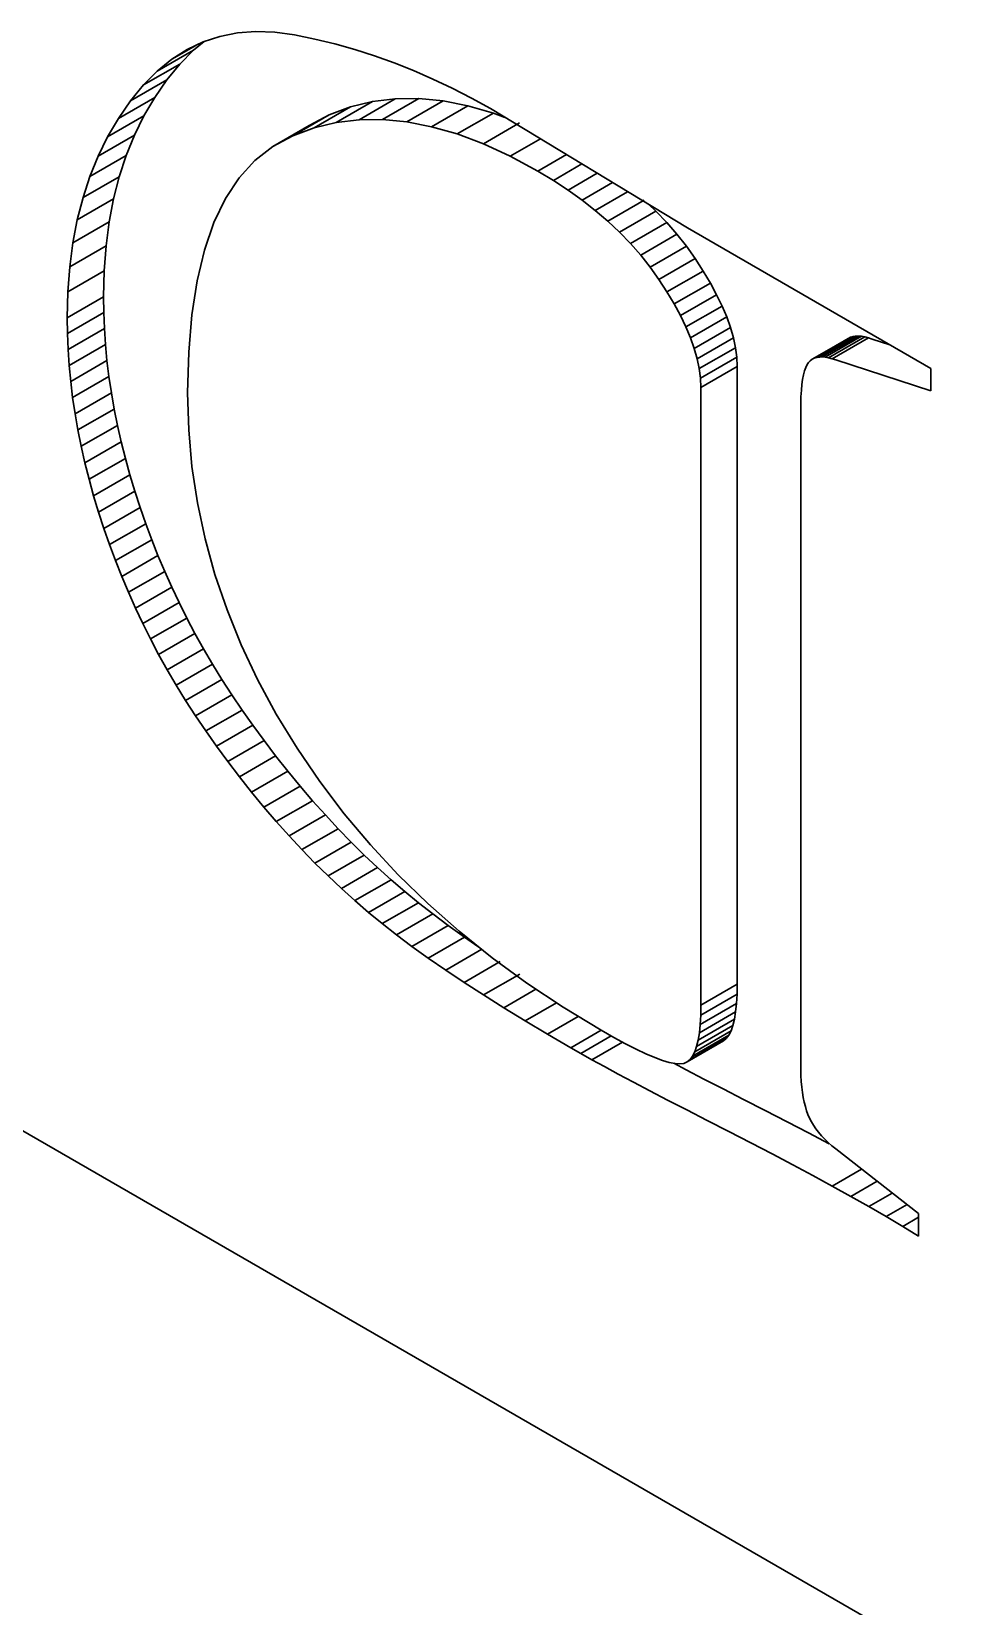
# Model space of a CAD drawing. Header units: millimetres. Extents: x -105 to 105, y -148 to 148.
# Drawn here: x 51.271 to 53.093, y -66.61 to -63.54 of the extents above; entities that cross this region are included whole.
import ezdxf

# ---------------------------------------------------------------- set-up
doc = ezdxf.new("R2010")
doc.units = ezdxf.units.MM
doc.layers.get('0').update_dxf_attribs({"lineweight": 18})

msp = doc.modelspace()

# ---------------------------------------------------------------- linework, layer by layer
at = {"color": 7, "lineweight": 30, "ltscale": 0.000861913}
msp.add_line((51.6056, -63.56), (51.6384, -63.5492), dxfattribs=at)
at = {"color": 7, "lineweight": 30, "ltscale": 0.000871939}
msp.add_line((51.6384, -63.5492), (51.6726, -63.5424), dxfattribs=at)
at = {"color": 7, "lineweight": 30, "ltscale": 0.000894486}
msp.add_line((51.6726, -63.5424), (51.7082, -63.5397), dxfattribs=at)
at = {"color": 7, "lineweight": 30, "ltscale": 0.000929077}
msp.add_line((51.7082, -63.5397), (51.7454, -63.541), dxfattribs=at)
at = {"color": 7, "lineweight": 30, "ltscale": 0.000974793}
msp.add_line((51.7454, -63.541), (51.784, -63.5464), dxfattribs=at)
at = {"color": 7, "lineweight": 30, "ltscale": 0.001001}
msp.add_line((51.784, -63.5464), (51.8232, -63.5545), dxfattribs=at)
at = {"color": 7, "lineweight": 30, "ltscale": 0.001003}
for p, q in [((51.8232, -63.5545), (51.8622, -63.5639)), ((51.464, -63.675), (51.4894, -63.6439))]:
    msp.add_line(p, q, dxfattribs=at)
at = {"color": 7, "lineweight": 30, "ltscale": 0.002041}
for p, q in [((51.5162, -63.6169), (51.587, -63.5761)), ((51.4894, -63.6439), (51.5601, -63.6031)), ((51.464, -63.675), (51.5347, -63.6342)), ((51.4406, -63.7091), (51.5113, -63.6682)), ((51.8652, -63.7173), (51.9359, -63.6764)), ((51.9095, -63.7119), (51.9802, -63.6711)), ((51.9553, -63.7114), (52.026, -63.6706)), ((51.4196, -63.7449), (51.4903, -63.7041)), ((51.8221, -63.7276), (51.8928, -63.6867)), ((52.0508, -63.7253), (52.1215, -63.6844)), ((52.1006, -63.7395), (52.1713, -63.6987)), ((51.4011, -63.7826), (51.4718, -63.7418)), ((52.1517, -63.7587), (52.2224, -63.7179)), ((51.3716, -63.8635), (51.4423, -63.8227)), ((51.3605, -63.9067), (51.4312, -63.8659)), ((52.3941, -63.9092), (52.4648, -63.8684)), ((52.4169, -63.9307), (52.4876, -63.8899)), ((51.3518, -63.9518), (51.4225, -63.9109)), ((52.4383, -63.9528), (52.5091, -63.912)), ((52.4583, -63.9757), (52.529, -63.9348)), ((51.3457, -63.9986), (51.4164, -63.9578)), ((52.4768, -63.9991), (52.5476, -63.9583)), ((52.4939, -64.0233), (52.5646, -63.9825)), ((51.342, -64.0474), (51.4127, -64.0065)), ((52.5095, -64.0474), (52.5802, -64.0066)), ((52.5234, -64.0709), (52.5941, -64.0301)), ((51.3407, -64.0979), (51.4114, -64.0571)), ((52.5356, -64.0936), (52.6063, -64.0528)), ((52.5463, -64.1157), (52.617, -64.0749)), ((51.3412, -64.1286), (51.4119, -64.0878)), ((52.5552, -64.1371), (52.626, -64.0962)), ((51.3424, -64.1595), (51.4132, -64.1187)), ((52.5626, -64.1577), (52.6333, -64.1169)), ((52.5683, -64.1777), (52.639, -64.1369)), ((52.7925, -64.1787), (52.8632, -64.1379)), ((52.7967, -64.1766), (52.8675, -64.1358)), ((52.8014, -64.1752), (52.8721, -64.1343)), ((52.8065, -64.1744), (52.8772, -64.1335)), ((52.8121, -64.1742), (52.8828, -64.1334)), ((52.8181, -64.1747), (52.8888, -64.1339)), ((52.8245, -64.1758), (52.8952, -64.135)), ((52.8314, -64.1776), (52.9022, -64.1368)), ((51.3446, -64.1906), (51.4153, -64.1498)), ((52.5724, -64.1969), (52.6431, -64.1561)), ((52.5749, -64.2155), (52.6456, -64.1747)), ((52.5757, -64.2334), (52.6464, -64.1925)), ((51.3514, -64.2532), (51.4221, -64.2124)), ((51.3561, -64.2848), (51.4268, -64.2439)), ((51.3616, -64.3165), (51.4324, -64.2757)), ((51.3681, -64.3484), (51.4388, -64.3076)), ((51.3753, -64.3804), (51.446, -64.3396)), ((51.3834, -64.4126), (51.4541, -64.3718)), ((51.3923, -64.4448), (51.463, -64.404)), ((51.4019, -64.4768), (51.4726, -64.4359)), ((51.4121, -64.5085), (51.4828, -64.4677)), ((51.423, -64.54), (51.4938, -64.4992)), ((51.4347, -64.5712), (51.5054, -64.5304)), ((51.447, -64.6022), (51.5177, -64.5614)), ((51.46, -64.633), (51.5307, -64.5922)), ((51.4737, -64.6636), (51.5444, -64.6228)), ((51.488, -64.6939), (51.5588, -64.6531)), ((51.5031, -64.724), (51.5738, -64.6832)), ((51.5189, -64.7539), (51.5897, -64.7131)), ((51.5356, -64.7839), (51.6063, -64.743)), ((51.5532, -64.8138), (51.6239, -64.773)), ((51.5716, -64.8436), (51.6423, -64.8028)), ((51.5908, -64.8735), (51.6615, -64.8327)), ((51.6109, -64.9033), (51.6816, -64.8625)), ((51.6319, -64.9331), (51.7026, -64.8923)), ((51.6537, -64.9629), (51.7244, -64.922)), ((51.6763, -64.9926), (51.747, -64.9518)), ((51.6999, -65.0223), (51.7706, -64.9815)), ((51.7239, -65.0516), (51.7947, -65.0108)), ((51.7483, -65.0801), (51.8191, -65.0393)), ((51.7731, -65.1078), (51.8438, -65.067)), ((51.7981, -65.1346), (51.8688, -65.0938)), ((51.8234, -65.1607), (51.8941, -65.1199)), ((51.849, -65.186), (51.9197, -65.1451)), ((51.875, -65.2104), (51.9457, -65.1696)), ((51.9012, -65.2341), (51.9719, -65.1932)), ((51.9547, -65.2789), (52.0254, -65.2381)), ((51.9827, -65.3008), (52.0534, -65.26)), ((52.0126, -65.3232), (52.0833, -65.2824)), ((52.0445, -65.3461), (52.1152, -65.3053)), ((52.0783, -65.3696), (52.149, -65.3288)), ((52.1141, -65.3935), (52.1848, -65.3527)), ((52.1518, -65.418), (52.2225, -65.3772)), ((52.5757, -65.4377), (52.6464, -65.3968)), ((52.5754, -65.4575), (52.6461, -65.4167)), ((52.5727, -65.4916), (52.6434, -65.4508)), ((52.5744, -65.4755), (52.6451, -65.4347)), ((52.5637, -65.5285), (52.6345, -65.4877)), ((52.5674, -65.5181), (52.6381, -65.4773)), ((52.5704, -65.5058), (52.6411, -65.4649)), ((52.5488, -65.5484), (52.6195, -65.5076)), ((52.5545, -65.5436), (52.6252, -65.5028)), ((52.5594, -65.537), (52.6301, -65.4962))]:
    msp.add_line(p, q, dxfattribs=at)
at = {"color": 7, "lineweight": 30, "ltscale": 0.001356}
msp.add_line((51.5446, -63.5939), (51.5915, -63.5668), dxfattribs=at)
at = {"color": 7, "lineweight": 30, "ltscale": 0.0008829}
msp.add_line((51.5446, -63.5939), (51.5744, -63.5749), dxfattribs=at)
at = {"color": 7, "lineweight": 30, "ltscale": 0.000952727}
msp.add_line((51.5601, -63.6031), (51.587, -63.5761), dxfattribs=at)
at = {"color": 7, "lineweight": 30, "ltscale": 0.000865775}
msp.add_line((51.5744, -63.5749), (51.6056, -63.56), dxfattribs=at)
at = {"color": 7, "lineweight": 30, "ltscale": 0.000657373}
msp.add_line((51.587, -63.5761), (51.6074, -63.5595), dxfattribs=at)
at = {"color": 7, "lineweight": 30, "ltscale": 0.001006}
for p, q in [((51.8622, -63.5639), (51.901, -63.5748)), ((52.903, -65.8305), (52.868, -65.8106))]:
    msp.add_line(p, q, dxfattribs=at)
at = {"color": 7, "lineweight": 30, "ltscale": 0.001011}
msp.add_line((51.901, -63.5748), (51.9395, -63.5871), dxfattribs=at)
at = {"color": 7, "lineweight": 30, "ltscale": 0.001016}
msp.add_line((51.9395, -63.5871), (51.9778, -63.6008), dxfattribs=at)
at = {"color": 7, "lineweight": 30, "ltscale": 0.000952997}
msp.add_line((51.4894, -63.6439), (51.5162, -63.6169), dxfattribs=at)
at = {"color": 7, "lineweight": 30, "ltscale": 0.000911766}
msp.add_line((51.5162, -63.6169), (51.5446, -63.5939), dxfattribs=at)
at = {"color": 7, "lineweight": 30, "ltscale": 0.001004}
msp.add_line((51.5347, -63.6342), (51.5601, -63.6031), dxfattribs=at)
at = {"color": 7, "lineweight": 30, "ltscale": 0.001023}
msp.add_line((51.9778, -63.6008), (52.0158, -63.6158), dxfattribs=at)
at = {"color": 7, "lineweight": 30, "ltscale": 0.001031}
msp.add_line((52.0158, -63.6158), (52.0536, -63.6323), dxfattribs=at)
at = {"color": 7, "lineweight": 30, "ltscale": 0.001033}
for p, q in [((51.5113, -63.6682), (51.5347, -63.6342)), ((51.4406, -63.7091), (51.464, -63.675))]:
    msp.add_line(p, q, dxfattribs=at)
at = {"color": 7, "lineweight": 30, "ltscale": 0.00104}
msp.add_line((52.0536, -63.6323), (52.0912, -63.6502), dxfattribs=at)
at = {"color": 7, "lineweight": 30, "ltscale": 0.001039}
for p, q in [((51.4903, -63.7041), (51.5113, -63.6682)), ((51.4196, -63.7449), (51.4406, -63.7091)), ((52.868, -65.8106), (52.8317, -65.7904))]:
    msp.add_line(p, q, dxfattribs=at)
at = {"color": 7, "lineweight": 30, "ltscale": 0.001106}
for p, q in [((51.9359, -63.6764), (51.8928, -63.6867)), ((51.8652, -63.7173), (51.8221, -63.7276)), ((52.794, -65.7698), (52.7551, -65.7489))]:
    msp.add_line(p, q, dxfattribs=at)
at = {"color": 7, "lineweight": 30, "ltscale": 0.001117}
for p, q in [((51.9802, -63.6711), (51.9359, -63.6764)), ((51.9095, -63.7119), (51.8652, -63.7173))]:
    msp.add_line(p, q, dxfattribs=at)
at = {"color": 7, "lineweight": 30, "ltscale": 0.001143}
for p, q in [((52.026, -63.6706), (51.9802, -63.6711)), ((51.9553, -63.7114), (51.9095, -63.7119))]:
    msp.add_line(p, q, dxfattribs=at)
at = {"color": 7, "lineweight": 30, "ltscale": 0.002042}
for p, q in [((52.0024, -63.7159), (52.0731, -63.6751)), ((51.7804, -63.7428), (51.8512, -63.7019)), ((51.7415, -63.7637), (51.8122, -63.7228)), ((51.3851, -63.8222), (51.4558, -63.7813)), ((51.3476, -64.2218), (51.4183, -64.181)), ((51.9278, -65.2569), (51.9985, -65.2161))]:
    msp.add_line(p, q, dxfattribs=at)
at = {"color": 7, "lineweight": 30, "ltscale": 0.001183}
msp.add_line((52.0731, -63.6751), (52.026, -63.6706), dxfattribs=at)
at = {"color": 7, "lineweight": 30, "ltscale": 0.001233}
msp.add_line((52.1215, -63.6844), (52.0731, -63.6751), dxfattribs=at)
at = {"color": 7, "lineweight": 30, "ltscale": 0.00105}
for p, q in [((52.0912, -63.6502), (52.1285, -63.6694)), ((51.4718, -63.7418), (51.4903, -63.7041)), ((51.4011, -63.7826), (51.4196, -63.7449))]:
    msp.add_line(p, q, dxfattribs=at)
at = {"color": 7, "lineweight": 30, "ltscale": 0.001061}
msp.add_line((52.1285, -63.6694), (52.1656, -63.6901), dxfattribs=at)
at = {"color": 7, "lineweight": 30, "ltscale": 0.001105}
for p, q in [((51.8512, -63.7019), (51.8122, -63.7228)), ((51.7804, -63.7428), (51.7415, -63.7637))]:
    msp.add_line(p, q, dxfattribs=at)
at = {"color": 7, "lineweight": 30, "ltscale": 0.001109}
for p, q in [((51.8928, -63.6867), (51.8512, -63.7019)), ((51.8221, -63.7276), (51.7804, -63.7428))]:
    msp.add_line(p, q, dxfattribs=at)
at = {"color": 7, "lineweight": 30, "ltscale": 0.001182}
for p, q in [((52.0024, -63.7159), (51.9553, -63.7114)), ((51.4164, -63.9578), (51.4225, -63.9109)), ((51.3457, -63.9986), (51.3518, -63.9518))]:
    msp.add_line(p, q, dxfattribs=at)
at = {"color": 7, "lineweight": 30, "ltscale": 0.001295}
for p, q in [((52.1713, -63.6987), (52.1215, -63.6844)), ((52.1006, -63.7395), (52.0508, -63.7253))]:
    msp.add_line(p, q, dxfattribs=at)
at = {"color": 7, "lineweight": 30, "ltscale": 0.011224}
msp.add_line((52.1656, -63.6901), (52.5496, -63.9227), dxfattribs=at)
at = {"color": 7, "lineweight": 30, "ltscale": 0.000603815}
msp.add_line((52.1939, -63.7072), (52.1713, -63.6987), dxfattribs=at)
at = {"color": 7, "lineweight": 30, "ltscale": 0.001066}
msp.add_line((51.4558, -63.7813), (51.4718, -63.7418), dxfattribs=at)
at = {"color": 7, "lineweight": 30, "ltscale": 0.001234}
msp.add_line((52.0508, -63.7253), (52.0024, -63.7159), dxfattribs=at)
at = {"color": 7, "lineweight": 30, "ltscale": 0.001365}
msp.add_line((52.1517, -63.7587), (52.1006, -63.7395), dxfattribs=at)
at = {"color": 7, "lineweight": 30, "ltscale": 0.001108}
msp.add_line((51.7415, -63.7637), (51.7066, -63.7911), dxfattribs=at)
at = {"color": 7, "lineweight": 30, "ltscale": 0.001444}
msp.add_line((52.2042, -63.7828), (52.1517, -63.7587), dxfattribs=at)
at = {"color": 7, "lineweight": 30, "ltscale": 0.001693}
msp.add_line((52.2042, -63.7828), (52.2629, -63.749), dxfattribs=at)
at = {"color": 7, "lineweight": 30, "ltscale": 0.001067}
msp.add_line((51.3851, -63.8222), (51.4011, -63.7826), dxfattribs=at)
at = {"color": 7, "lineweight": 30, "ltscale": 0.001088}
for p, q in [((51.4423, -63.8227), (51.4558, -63.7813)), ((51.3716, -63.8635), (51.3851, -63.8222))]:
    msp.add_line(p, q, dxfattribs=at)
at = {"color": 7, "lineweight": 30, "ltscale": 0.001144}
msp.add_line((51.7066, -63.7911), (51.6759, -63.825), dxfattribs=at)
at = {"color": 7, "lineweight": 30, "ltscale": 0.001529}
msp.add_line((52.2581, -63.8119), (52.2042, -63.7828), dxfattribs=at)
at = {"color": 7, "lineweight": 30, "ltscale": 0.001605}
msp.add_line((52.2581, -63.8119), (52.3137, -63.7798), dxfattribs=at)
at = {"color": 7, "lineweight": 30, "ltscale": 0.001603}
msp.add_line((52.2882, -63.83), (52.3437, -63.7979), dxfattribs=at)
at = {"color": 7, "lineweight": 30, "ltscale": 0.001115}
for p, q in [((51.4312, -63.8659), (51.4423, -63.8227)), ((51.3605, -63.9067), (51.3716, -63.8635))]:
    msp.add_line(p, q, dxfattribs=at)
at = {"color": 7, "lineweight": 30, "ltscale": 0.00121}
msp.add_line((51.6759, -63.825), (51.6492, -63.8654), dxfattribs=at)
at = {"color": 7, "lineweight": 30, "ltscale": 0.00087822}
msp.add_line((52.2882, -63.83), (52.2581, -63.8119), dxfattribs=at)
at = {"color": 7, "lineweight": 30, "ltscale": 0.000856478}
msp.add_line((52.3168, -63.8488), (52.2882, -63.83), dxfattribs=at)
at = {"color": 7, "lineweight": 30, "ltscale": 0.001638}
msp.add_line((52.3168, -63.8488), (52.3735, -63.816), dxfattribs=at)
at = {"color": 7, "lineweight": 30, "ltscale": 0.001711}
for p, q in [((52.344, -63.8682), (52.4033, -63.834)), ((52.3221, -65.5212), (52.3813, -65.4869))]:
    msp.add_line(p, q, dxfattribs=at)
at = {"color": 7, "lineweight": 30, "ltscale": 0.314351}
msp.add_line((58.9583, -70.1307), (48.0688, -63.8437), dxfattribs=at)
at = {"color": 7, "lineweight": 30, "ltscale": 0.000836169}
msp.add_line((52.344, -63.8682), (52.3168, -63.8488), dxfattribs=at)
at = {"color": 7, "lineweight": 30, "ltscale": 0.001821}
for p, q in [((52.3698, -63.8884), (52.4329, -63.852)), ((51.6287, -64.5981), (51.6522, -64.667))]:
    msp.add_line(p, q, dxfattribs=at)
at = {"color": 7, "lineweight": 30, "ltscale": 0.001146}
msp.add_line((51.4225, -63.9109), (51.4312, -63.8659), dxfattribs=at)
at = {"color": 7, "lineweight": 30, "ltscale": 0.001301}
msp.add_line((51.6492, -63.8654), (51.6267, -63.9123), dxfattribs=at)
at = {"color": 7, "lineweight": 30, "ltscale": 0.000817427}
msp.add_line((52.3698, -63.8884), (52.344, -63.8682), dxfattribs=at)
at = {"color": 7, "lineweight": 30, "ltscale": 0.000800009}
msp.add_line((52.3941, -63.9092), (52.3698, -63.8884), dxfattribs=at)
at = {"color": 7, "lineweight": 30, "ltscale": 0.000482253}
msp.add_line((52.4876, -63.8899), (52.4736, -63.8766), dxfattribs=at)
at = {"color": 7, "lineweight": 30, "ltscale": 0.000770486}
msp.add_line((52.5091, -63.912), (52.4876, -63.8899), dxfattribs=at)
at = {"color": 7, "lineweight": 30, "ltscale": 0.001147}
msp.add_line((51.3518, -63.9518), (51.3605, -63.9067), dxfattribs=at)
at = {"color": 7, "lineweight": 30, "ltscale": 0.001413}
msp.add_line((51.6267, -63.9123), (51.6082, -63.9657), dxfattribs=at)
at = {"color": 7, "lineweight": 30, "ltscale": 0.00078424}
msp.add_line((52.4169, -63.9307), (52.3941, -63.9092), dxfattribs=at)
at = {"color": 7, "lineweight": 30, "ltscale": 0.000758013}
msp.add_line((52.529, -63.9348), (52.5091, -63.912), dxfattribs=at)
at = {"color": 7, "lineweight": 30, "ltscale": 0.013685}
msp.add_line((52.5496, -63.9227), (53.0237, -64.1964), dxfattribs=at)
at = {"color": 7, "lineweight": 30, "ltscale": 0.000770212}
msp.add_line((52.4383, -63.9528), (52.4169, -63.9307), dxfattribs=at)
at = {"color": 7, "lineweight": 30, "ltscale": 0.0007583}
msp.add_line((52.4583, -63.9757), (52.4383, -63.9528), dxfattribs=at)
at = {"color": 7, "lineweight": 30, "ltscale": 0.00074805}
msp.add_line((52.5476, -63.9583), (52.529, -63.9348), dxfattribs=at)
at = {"color": 7, "lineweight": 30, "ltscale": 0.001221}
for p, q in [((51.4127, -64.0065), (51.4164, -63.9578)), ((51.342, -64.0474), (51.3457, -63.9986))]:
    msp.add_line(p, q, dxfattribs=at)
at = {"color": 7, "lineweight": 30, "ltscale": 0.00154}
msp.add_line((51.6082, -63.9657), (51.5939, -64.0256), dxfattribs=at)
at = {"color": 7, "lineweight": 30, "ltscale": 0.00074775}
msp.add_line((52.4768, -63.9991), (52.4583, -63.9757), dxfattribs=at)
at = {"color": 7, "lineweight": 30, "ltscale": 0.000739505}
msp.add_line((52.5646, -63.9825), (52.5476, -63.9583), dxfattribs=at)
at = {"color": 7, "lineweight": 30, "ltscale": 0.000717955}
msp.add_line((52.5802, -64.0066), (52.5646, -63.9825), dxfattribs=at)
at = {"color": 7, "lineweight": 30, "ltscale": 0.001264}
for p, q in [((51.4114, -64.0571), (51.4127, -64.0065)), ((51.3407, -64.0979), (51.342, -64.0474))]:
    msp.add_line(p, q, dxfattribs=at)
at = {"color": 7, "lineweight": 30, "ltscale": 0.000739817}
msp.add_line((52.4939, -64.0233), (52.4768, -63.9991), dxfattribs=at)
at = {"color": 7, "lineweight": 30, "ltscale": 0.000681571}
for p, q in [((52.5941, -64.0301), (52.5802, -64.0066)), ((52.5234, -64.0709), (52.5095, -64.0474))]:
    msp.add_line(p, q, dxfattribs=at)
at = {"color": 7, "lineweight": 30, "ltscale": 0.00168}
msp.add_line((51.5939, -64.0256), (51.5836, -64.092), dxfattribs=at)
at = {"color": 7, "lineweight": 30, "ltscale": 0.000717635}
msp.add_line((52.5095, -64.0474), (52.4939, -64.0233), dxfattribs=at)
at = {"color": 7, "lineweight": 30, "ltscale": 0.000646194}
for p, q in [((52.6063, -64.0528), (52.5941, -64.0301)), ((52.5356, -64.0936), (52.5234, -64.0709))]:
    msp.add_line(p, q, dxfattribs=at)
at = {"color": 7, "lineweight": 30, "ltscale": 0.000768736}
msp.add_line((51.4119, -64.0878), (51.4114, -64.0571), dxfattribs=at)
at = {"color": 7, "lineweight": 30, "ltscale": 0.000611998}
for p, q in [((52.617, -64.0749), (52.6063, -64.0528)), ((52.5463, -64.1157), (52.5356, -64.0936))]:
    msp.add_line(p, q, dxfattribs=at)
at = {"color": 7, "lineweight": 30, "ltscale": 0.000579545}
msp.add_line((52.626, -64.0962), (52.617, -64.0749), dxfattribs=at)
at = {"color": 7, "lineweight": 30, "ltscale": 0.000768354}
msp.add_line((51.3412, -64.1286), (51.3407, -64.0979), dxfattribs=at)
at = {"color": 7, "lineweight": 30, "ltscale": 0.000773141}
for p, q in [((51.4132, -64.1187), (51.4119, -64.0878)), ((51.3424, -64.1595), (51.3412, -64.1286))]:
    msp.add_line(p, q, dxfattribs=at)
at = {"color": 7, "lineweight": 30, "ltscale": 0.001829}
msp.add_line((51.5836, -64.092), (51.5775, -64.1649), dxfattribs=at)
at = {"color": 7, "lineweight": 30, "ltscale": 0.000547902}
msp.add_line((52.6333, -64.1169), (52.626, -64.0962), dxfattribs=at)
at = {"color": 7, "lineweight": 30, "ltscale": 0.000778506}
for p, q in [((51.4153, -64.1498), (51.4132, -64.1187)), ((51.3446, -64.1906), (51.3424, -64.1595))]:
    msp.add_line(p, q, dxfattribs=at)
at = {"color": 7, "lineweight": 30, "ltscale": 0.000579397}
msp.add_line((52.5552, -64.1371), (52.5463, -64.1157), dxfattribs=at)
at = {"color": 7, "lineweight": 30, "ltscale": 0.000548389}
msp.add_line((52.5626, -64.1577), (52.5552, -64.1371), dxfattribs=at)
at = {"color": 7, "lineweight": 30, "ltscale": 0.00051943}
msp.add_line((52.639, -64.1369), (52.6333, -64.1169), dxfattribs=at)
at = {"color": 7, "lineweight": 30, "ltscale": 0.00049215}
for p, q in [((52.6431, -64.1561), (52.639, -64.1369)), ((52.5724, -64.1969), (52.5683, -64.1777))]:
    msp.add_line(p, q, dxfattribs=at)
at = {"color": 7, "lineweight": 30, "ltscale": 0.000117374}
msp.add_line((52.8675, -64.1358), (52.8632, -64.1379), dxfattribs=at)
at = {"color": 7, "lineweight": 30, "ltscale": 0.000121862}
msp.add_line((52.8721, -64.1343), (52.8675, -64.1358), dxfattribs=at)
at = {"color": 7, "lineweight": 30, "ltscale": 0.000129382}
for p, q in [((52.8772, -64.1335), (52.8721, -64.1343)), ((52.8065, -64.1744), (52.8014, -64.1752))]:
    msp.add_line(p, q, dxfattribs=at)
at = {"color": 7, "lineweight": 30, "ltscale": 0.000138907}
for p, q in [((52.8828, -64.1334), (52.8772, -64.1335)), ((52.8121, -64.1742), (52.8065, -64.1744))]:
    msp.add_line(p, q, dxfattribs=at)
at = {"color": 7, "lineweight": 30, "ltscale": 0.000150794}
for p, q in [((52.8888, -64.1339), (52.8828, -64.1334)), ((52.8181, -64.1747), (52.8121, -64.1742))]:
    msp.add_line(p, q, dxfattribs=at)
at = {"color": 7, "lineweight": 30, "ltscale": 0.000163812}
msp.add_line((52.8952, -64.135), (52.8888, -64.1339), dxfattribs=at)
at = {"color": 7, "lineweight": 30, "ltscale": 0.000178381}
msp.add_line((52.9022, -64.1368), (52.8952, -64.135), dxfattribs=at)
at = {"color": 7, "lineweight": 30, "ltscale": 0.000193614}
msp.add_line((52.9095, -64.1392), (52.9022, -64.1368), dxfattribs=at)
at = {"color": 7, "lineweight": 30, "ltscale": 0.000906206}
msp.add_line((52.944, -64.1504), (52.9095, -64.1392), dxfattribs=at)
at = {"color": 7, "lineweight": 30, "ltscale": 0.00078406}
msp.add_line((51.4183, -64.181), (51.4153, -64.1498), dxfattribs=at)
at = {"color": 7, "lineweight": 30, "ltscale": 0.001986}
msp.add_line((51.5775, -64.1649), (51.5754, -64.2443), dxfattribs=at)
at = {"color": 7, "lineweight": 30, "ltscale": 0.000519064}
msp.add_line((52.5683, -64.1777), (52.5626, -64.1577), dxfattribs=at)
at = {"color": 7, "lineweight": 30, "ltscale": 0.000467865}
msp.add_line((52.6456, -64.1747), (52.6431, -64.1561), dxfattribs=at)
at = {"color": 7, "lineweight": 30, "ltscale": 0.000784404}
msp.add_line((51.3476, -64.2218), (51.3446, -64.1906), dxfattribs=at)
at = {"color": 7, "lineweight": 30, "ltscale": 0.000790882}
msp.add_line((51.4221, -64.2124), (51.4183, -64.181), dxfattribs=at)
at = {"color": 7, "lineweight": 30, "ltscale": 0.000468244}
msp.add_line((52.5749, -64.2155), (52.5724, -64.1969), dxfattribs=at)
at = {"color": 7, "lineweight": 30, "ltscale": 0.000447176}
for p, q in [((52.6464, -64.1925), (52.6456, -64.1747)), ((52.5757, -64.2334), (52.5749, -64.2155))]:
    msp.add_line(p, q, dxfattribs=at)
at = {"color": 7, "lineweight": 30, "ltscale": 0.030107}
for p, q in [((52.6464, -65.3968), (52.6464, -64.1925)), ((52.5757, -65.4377), (52.5757, -64.2334))]:
    msp.add_line(p, q, dxfattribs=at)
at = {"color": 7, "lineweight": 30, "ltscale": 0.000200496}
msp.add_line((52.7776, -64.2011), (52.7756, -64.2089), dxfattribs=at)
at = {"color": 7, "lineweight": 30, "ltscale": 0.000174572}
msp.add_line((52.7799, -64.1945), (52.7776, -64.2011), dxfattribs=at)
at = {"color": 7, "lineweight": 30, "ltscale": 0.000151166}
msp.add_line((52.7825, -64.1891), (52.7799, -64.1945), dxfattribs=at)
at = {"color": 7, "lineweight": 30, "ltscale": 0.000129511}
msp.add_line((52.7855, -64.1848), (52.7825, -64.1891), dxfattribs=at)
at = {"color": 7, "lineweight": 30, "ltscale": 0.000118151}
msp.add_line((52.7888, -64.1814), (52.7855, -64.1848), dxfattribs=at)
at = {"color": 7, "lineweight": 30, "ltscale": 0.000116055}
msp.add_line((52.7925, -64.1787), (52.7888, -64.1814), dxfattribs=at)
at = {"color": 7, "lineweight": 30, "ltscale": 0.000117543}
msp.add_line((52.7967, -64.1766), (52.7925, -64.1787), dxfattribs=at)
at = {"color": 7, "lineweight": 30, "ltscale": 0.000121749}
msp.add_line((52.8014, -64.1752), (52.7967, -64.1766), dxfattribs=at)
at = {"color": 7, "lineweight": 30, "ltscale": 0.000163747}
msp.add_line((52.8245, -64.1758), (52.8181, -64.1747), dxfattribs=at)
at = {"color": 7, "lineweight": 30, "ltscale": 0.000178476}
msp.add_line((52.8314, -64.1776), (52.8245, -64.1758), dxfattribs=at)
at = {"color": 7, "lineweight": 30, "ltscale": 0.000193495}
msp.add_line((52.8388, -64.18), (52.8314, -64.1776), dxfattribs=at)
at = {"color": 7, "lineweight": 30, "ltscale": 0.004861}
msp.add_line((53.0237, -64.2402), (52.8388, -64.18), dxfattribs=at)
at = {"color": 7, "lineweight": 30, "ltscale": 0.001095}
for p, q in [((53.0237, -64.1964), (53.0237, -64.2402)), ((53, -65.8441), (53, -65.8879))]:
    msp.add_line(p, q, dxfattribs=at)
at = {"color": 7, "lineweight": 30, "ltscale": 0.00079055}
msp.add_line((51.3514, -64.2532), (51.3476, -64.2218), dxfattribs=at)
at = {"color": 7, "lineweight": 30, "ltscale": 0.000797581}
for p, q in [((51.4268, -64.2439), (51.4221, -64.2124)), ((51.3561, -64.2848), (51.3514, -64.2532))]:
    msp.add_line(p, q, dxfattribs=at)
at = {"color": 7, "lineweight": 30, "ltscale": 0.000282825}
msp.add_line((52.7725, -64.2279), (52.7714, -64.2392), dxfattribs=at)
at = {"color": 7, "lineweight": 30, "ltscale": 0.00025453}
msp.add_line((52.7739, -64.2178), (52.7725, -64.2279), dxfattribs=at)
at = {"color": 7, "lineweight": 30, "ltscale": 0.000227516}
msp.add_line((52.7756, -64.2089), (52.7739, -64.2178), dxfattribs=at)
at = {"color": 7, "lineweight": 30, "ltscale": 0.000805074}
for p, q in [((51.4324, -64.2757), (51.4268, -64.2439)), ((51.3616, -64.3165), (51.3561, -64.2848))]:
    msp.add_line(p, q, dxfattribs=at)
at = {"color": 7, "lineweight": 30, "ltscale": 0.0018}
msp.add_line((51.5754, -64.2443), (51.5775, -64.3163), dxfattribs=at)
at = {"color": 7, "lineweight": 30, "ltscale": 0.000339701}
msp.add_line((52.7707, -64.2516), (52.7702, -64.2652), dxfattribs=at)
at = {"color": 7, "lineweight": 30, "ltscale": 0.000311102}
msp.add_line((52.7714, -64.2392), (52.7707, -64.2516), dxfattribs=at)
at = {"color": 7, "lineweight": 30, "ltscale": 0.000813211}
for p, q in [((51.4388, -64.3076), (51.4324, -64.2757)), ((51.3681, -64.3484), (51.3616, -64.3165))]:
    msp.add_line(p, q, dxfattribs=at)
at = {"color": 7, "lineweight": 30, "ltscale": 0.000368524}
msp.add_line((52.7702, -64.2652), (52.7701, -64.2799), dxfattribs=at)
at = {"color": 7, "lineweight": 30, "ltscale": 0.03175}
msp.add_line((52.7701, -64.2799), (52.7701, -65.5499), dxfattribs=at)
at = {"color": 7, "lineweight": 30, "ltscale": 0.000821323}
msp.add_line((51.446, -64.3396), (51.4388, -64.3076), dxfattribs=at)
at = {"color": 7, "lineweight": 30, "ltscale": 0.001791}
msp.add_line((51.5775, -64.3163), (51.5839, -64.3876), dxfattribs=at)
at = {"color": 7, "lineweight": 30, "ltscale": 0.000821696}
msp.add_line((51.3753, -64.3804), (51.3681, -64.3484), dxfattribs=at)
at = {"color": 7, "lineweight": 30, "ltscale": 0.000830368}
for p, q in [((51.4541, -64.3718), (51.446, -64.3396)), ((51.3834, -64.4126), (51.3753, -64.3804))]:
    msp.add_line(p, q, dxfattribs=at)
at = {"color": 7, "lineweight": 30, "ltscale": 0.000834591}
for p, q in [((51.463, -64.404), (51.4541, -64.3718)), ((51.3923, -64.4448), (51.3834, -64.4126))]:
    msp.add_line(p, q, dxfattribs=at)
at = {"color": 7, "lineweight": 30, "ltscale": 0.000833838}
for p, q in [((51.4726, -64.4359), (51.463, -64.404)), ((51.4019, -64.4768), (51.3923, -64.4448))]:
    msp.add_line(p, q, dxfattribs=at)
at = {"color": 7, "lineweight": 30, "ltscale": 0.001789}
msp.add_line((51.5839, -64.3876), (51.5946, -64.4584), dxfattribs=at)
at = {"color": 7, "lineweight": 30, "ltscale": 0.000833113}
for p, q in [((51.4828, -64.4677), (51.4726, -64.4359)), ((51.4121, -64.5085), (51.4019, -64.4768))]:
    msp.add_line(p, q, dxfattribs=at)
at = {"color": 7, "lineweight": 30, "ltscale": 0.000833508}
msp.add_line((51.4938, -64.4992), (51.4828, -64.4677), dxfattribs=at)
at = {"color": 7, "lineweight": 30, "ltscale": 0.001793}
msp.add_line((51.5946, -64.4584), (51.6095, -64.5285), dxfattribs=at)
at = {"color": 7, "lineweight": 30, "ltscale": 0.000833147}
msp.add_line((51.423, -64.54), (51.4121, -64.5085), dxfattribs=at)
at = {"color": 7, "lineweight": 30, "ltscale": 0.000833574}
for p, q in [((51.5054, -64.5304), (51.4938, -64.4992)), ((51.4347, -64.5712), (51.423, -64.54))]:
    msp.add_line(p, q, dxfattribs=at)
at = {"color": 7, "lineweight": 30, "ltscale": 0.000834394}
for p, q in [((51.5177, -64.5614), (51.5054, -64.5304)), ((51.447, -64.6022), (51.4347, -64.5712))]:
    msp.add_line(p, q, dxfattribs=at)
at = {"color": 7, "lineweight": 30, "ltscale": 0.001804}
msp.add_line((51.6095, -64.5285), (51.6287, -64.5981), dxfattribs=at)
at = {"color": 7, "lineweight": 30, "ltscale": 0.000835253}
msp.add_line((51.5307, -64.5922), (51.5177, -64.5614), dxfattribs=at)
at = {"color": 7, "lineweight": 30, "ltscale": 0.000837204}
msp.add_line((51.5444, -64.6228), (51.5307, -64.5922), dxfattribs=at)
at = {"color": 7, "lineweight": 30, "ltscale": 0.000835604}
msp.add_line((51.46, -64.633), (51.447, -64.6022), dxfattribs=at)
at = {"color": 7, "lineweight": 30, "ltscale": 0.000838501}
msp.add_line((51.5588, -64.6531), (51.5444, -64.6228), dxfattribs=at)
at = {"color": 7, "lineweight": 30, "ltscale": 0.000836856}
msp.add_line((51.4737, -64.6636), (51.46, -64.633), dxfattribs=at)
at = {"color": 7, "lineweight": 30, "ltscale": 0.000841221}
for p, q in [((51.5738, -64.6832), (51.5588, -64.6531)), ((51.5031, -64.724), (51.488, -64.6939))]:
    msp.add_line(p, q, dxfattribs=at)
at = {"color": 7, "lineweight": 30, "ltscale": 0.000838846}
msp.add_line((51.488, -64.6939), (51.4737, -64.6636), dxfattribs=at)
at = {"color": 7, "lineweight": 30, "ltscale": 0.000847407}
msp.add_line((51.5897, -64.7131), (51.5738, -64.6832), dxfattribs=at)
at = {"color": 7, "lineweight": 30, "ltscale": 0.001844}
msp.add_line((51.6522, -64.667), (51.6799, -64.7354), dxfattribs=at)
at = {"color": 7, "lineweight": 30, "ltscale": 0.00084707}
msp.add_line((51.5189, -64.7539), (51.5031, -64.724), dxfattribs=at)
at = {"color": 7, "lineweight": 30, "ltscale": 0.000856412}
for p, q in [((51.6063, -64.743), (51.5897, -64.7131)), ((51.5356, -64.7839), (51.5189, -64.7539))]:
    msp.add_line(p, q, dxfattribs=at)
at = {"color": 7, "lineweight": 30, "ltscale": 0.000866877}
for p, q in [((51.6239, -64.773), (51.6063, -64.743)), ((51.5532, -64.8138), (51.5356, -64.7839))]:
    msp.add_line(p, q, dxfattribs=at)
at = {"color": 7, "lineweight": 30, "ltscale": 0.001873}
msp.add_line((51.6799, -64.7354), (51.7119, -64.8031), dxfattribs=at)
at = {"color": 7, "lineweight": 30, "ltscale": 0.000877231}
msp.add_line((51.6423, -64.8028), (51.6239, -64.773), dxfattribs=at)
at = {"color": 7, "lineweight": 30, "ltscale": 0.000877031}
msp.add_line((51.5716, -64.8436), (51.5532, -64.8138), dxfattribs=at)
at = {"color": 7, "lineweight": 30, "ltscale": 0.000887773}
msp.add_line((51.6615, -64.8327), (51.6423, -64.8028), dxfattribs=at)
at = {"color": 7, "lineweight": 30, "ltscale": 0.001908}
msp.add_line((51.7119, -64.8031), (51.7482, -64.8703), dxfattribs=at)
at = {"color": 7, "lineweight": 30, "ltscale": 0.000887979}
msp.add_line((51.5908, -64.8735), (51.5716, -64.8436), dxfattribs=at)
at = {"color": 7, "lineweight": 30, "ltscale": 0.000898894}
for p, q in [((51.6816, -64.8625), (51.6615, -64.8327)), ((51.6109, -64.9033), (51.5908, -64.8735))]:
    msp.add_line(p, q, dxfattribs=at)
at = {"color": 7, "lineweight": 30, "ltscale": 0.000910913}
for p, q in [((51.7026, -64.8923), (51.6816, -64.8625)), ((51.6319, -64.9331), (51.6109, -64.9033))]:
    msp.add_line(p, q, dxfattribs=at)
at = {"color": 7, "lineweight": 30, "ltscale": 0.001948}
msp.add_line((51.7482, -64.8703), (51.7887, -64.9368), dxfattribs=at)
at = {"color": 7, "lineweight": 30, "ltscale": 0.000922222}
msp.add_line((51.7244, -64.922), (51.7026, -64.8923), dxfattribs=at)
at = {"color": 7, "lineweight": 30, "ltscale": 0.000922529}
msp.add_line((51.6537, -64.9629), (51.6319, -64.9331), dxfattribs=at)
at = {"color": 7, "lineweight": 30, "ltscale": 0.000934704}
msp.add_line((51.747, -64.9518), (51.7244, -64.922), dxfattribs=at)
at = {"color": 7, "lineweight": 30, "ltscale": 0.001969}
msp.add_line((51.7887, -64.9368), (51.8331, -65.0019), dxfattribs=at)
at = {"color": 7, "lineweight": 30, "ltscale": 0.000934401}
msp.add_line((51.6763, -64.9926), (51.6537, -64.9629), dxfattribs=at)
at = {"color": 7, "lineweight": 30, "ltscale": 0.000947205}
msp.add_line((51.7706, -64.9815), (51.747, -64.9518), dxfattribs=at)
at = {"color": 7, "lineweight": 30, "ltscale": 0.000947504}
msp.add_line((51.6999, -65.0223), (51.6763, -64.9926), dxfattribs=at)
at = {"color": 7, "lineweight": 30, "ltscale": 0.000948291}
for p, q in [((51.7947, -65.0108), (51.7706, -64.9815)), ((51.7239, -65.0516), (51.6999, -65.0223))]:
    msp.add_line(p, q, dxfattribs=at)
at = {"color": 7, "lineweight": 30, "ltscale": 0.000937709}
msp.add_line((51.8191, -65.0393), (51.7947, -65.0108), dxfattribs=at)
at = {"color": 7, "lineweight": 30, "ltscale": 0.001972}
msp.add_line((51.8331, -65.0019), (51.8807, -65.0648), dxfattribs=at)
at = {"color": 7, "lineweight": 30, "ltscale": 0.000937419}
msp.add_line((51.7483, -65.0801), (51.7239, -65.0516), dxfattribs=at)
at = {"color": 7, "lineweight": 30, "ltscale": 0.000927764}
msp.add_line((51.8438, -65.067), (51.8191, -65.0393), dxfattribs=at)
at = {"color": 7, "lineweight": 30, "ltscale": 0.00092751}
msp.add_line((51.7731, -65.1078), (51.7483, -65.0801), dxfattribs=at)
at = {"color": 7, "lineweight": 30, "ltscale": 0.000917706}
msp.add_line((51.8688, -65.0938), (51.8438, -65.067), dxfattribs=at)
at = {"color": 7, "lineweight": 30, "ltscale": 0.00198}
msp.add_line((51.8807, -65.0648), (51.9317, -65.1254), dxfattribs=at)
at = {"color": 7, "lineweight": 30, "ltscale": 0.000917966}
msp.add_line((51.7981, -65.1346), (51.7731, -65.1078), dxfattribs=at)
at = {"color": 7, "lineweight": 30, "ltscale": 0.000908576}
msp.add_line((51.8941, -65.1199), (51.8688, -65.0938), dxfattribs=at)
at = {"color": 7, "lineweight": 30, "ltscale": 0.000899608}
for p, q in [((51.9197, -65.1451), (51.8941, -65.1199)), ((51.849, -65.186), (51.8234, -65.1607))]:
    msp.add_line(p, q, dxfattribs=at)
at = {"color": 7, "lineweight": 30, "ltscale": 0.00090885}
msp.add_line((51.8234, -65.1607), (51.7981, -65.1346), dxfattribs=at)
at = {"color": 7, "lineweight": 30, "ltscale": 0.000891073}
for p, q in [((51.9457, -65.1696), (51.9197, -65.1451)), ((51.875, -65.2104), (51.849, -65.186))]:
    msp.add_line(p, q, dxfattribs=at)
at = {"color": 7, "lineweight": 30, "ltscale": 0.001993}
msp.add_line((51.9317, -65.1254), (51.986, -65.1838), dxfattribs=at)
at = {"color": 7, "lineweight": 30, "ltscale": 0.000883524}
msp.add_line((51.9719, -65.1932), (51.9457, -65.1696), dxfattribs=at)
at = {"color": 7, "lineweight": 30, "ltscale": 0.002011}
msp.add_line((51.986, -65.1838), (52.0435, -65.2399), dxfattribs=at)
at = {"color": 7, "lineweight": 30, "ltscale": 0.000883269}
msp.add_line((51.9012, -65.2341), (51.875, -65.2104), dxfattribs=at)
at = {"color": 7, "lineweight": 30, "ltscale": 0.000875645}
msp.add_line((51.9985, -65.2161), (51.9719, -65.1932), dxfattribs=at)
at = {"color": 7, "lineweight": 30, "ltscale": 0.000875605}
msp.add_line((51.9278, -65.2569), (51.9012, -65.2341), dxfattribs=at)
at = {"color": 7, "lineweight": 30, "ltscale": 0.00086844}
msp.add_line((52.0254, -65.2381), (51.9985, -65.2161), dxfattribs=at)
at = {"color": 7, "lineweight": 30, "ltscale": 0.000888389}
for p, q in [((52.0534, -65.26), (52.0254, -65.2381)), ((51.9827, -65.3008), (51.9547, -65.2789))]:
    msp.add_line(p, q, dxfattribs=at)
at = {"color": 7, "lineweight": 30, "ltscale": 0.002034}
msp.add_line((52.0435, -65.2399), (52.1045, -65.2938), dxfattribs=at)
at = {"color": 7, "lineweight": 30, "ltscale": 0.000868493}
msp.add_line((51.9547, -65.2789), (51.9278, -65.2569), dxfattribs=at)
at = {"color": 7, "lineweight": 30, "ltscale": 0.000934754}
msp.add_line((52.0833, -65.2824), (52.0534, -65.26), dxfattribs=at)
at = {"color": 7, "lineweight": 30, "ltscale": 0.000934983}
msp.add_line((52.0126, -65.3232), (51.9827, -65.3008), dxfattribs=at)
at = {"color": 7, "lineweight": 30, "ltscale": 0.000981492}
for p, q in [((52.1152, -65.3053), (52.0833, -65.2824)), ((52.0445, -65.3461), (52.0126, -65.3232))]:
    msp.add_line(p, q, dxfattribs=at)
at = {"color": 7, "lineweight": 30, "ltscale": 0.002061}
msp.add_line((52.1045, -65.2938), (52.1687, -65.3455), dxfattribs=at)
at = {"color": 7, "lineweight": 30, "ltscale": 0.000788446}
msp.add_line((52.1411, -65.3233), (52.1152, -65.3053), dxfattribs=at)
at = {"color": 7, "lineweight": 30, "ltscale": 0.001029}
msp.add_line((52.0783, -65.3696), (52.0445, -65.3461), dxfattribs=at)
at = {"color": 7, "lineweight": 30, "ltscale": 0.002092}
msp.add_line((52.1687, -65.3455), (52.2363, -65.3949), dxfattribs=at)
at = {"color": 7, "lineweight": 30, "ltscale": 0.001076}
msp.add_line((52.1141, -65.3935), (52.0783, -65.3696), dxfattribs=at)
at = {"color": 7, "lineweight": 30, "ltscale": 0.001124}
msp.add_line((52.1518, -65.418), (52.1141, -65.3935), dxfattribs=at)
at = {"color": 7, "lineweight": 30, "ltscale": 0.002128}
msp.add_line((52.2363, -65.3949), (52.3071, -65.442), dxfattribs=at)
at = {"color": 7, "lineweight": 30, "ltscale": 0.000496744}
msp.add_line((52.6461, -65.4167), (52.6464, -65.3968), dxfattribs=at)
at = {"color": 7, "lineweight": 30, "ltscale": 0.001172}
msp.add_line((52.1914, -65.443), (52.1518, -65.418), dxfattribs=at)
at = {"color": 7, "lineweight": 30, "ltscale": 0.001812}
msp.add_line((52.1914, -65.443), (52.2542, -65.4068), dxfattribs=at)
at = {"color": 7, "lineweight": 30, "ltscale": 0.000449674}
msp.add_line((52.6451, -65.4347), (52.6461, -65.4167), dxfattribs=at)
at = {"color": 7, "lineweight": 30, "ltscale": 0.00122}
msp.add_line((52.233, -65.4685), (52.1914, -65.443), dxfattribs=at)
at = {"color": 7, "lineweight": 30, "ltscale": 0.001761}
msp.add_line((52.233, -65.4685), (52.294, -65.4333), dxfattribs=at)
at = {"color": 7, "lineweight": 30, "ltscale": 0.001735}
msp.add_line((52.2766, -65.4946), (52.3367, -65.4599), dxfattribs=at)
at = {"color": 7, "lineweight": 30, "ltscale": 0.002168}
msp.add_line((52.3071, -65.442), (52.3813, -65.4869), dxfattribs=at)
at = {"color": 7, "lineweight": 30, "ltscale": 0.000450055}
msp.add_line((52.5744, -65.4755), (52.5754, -65.4575), dxfattribs=at)
at = {"color": 7, "lineweight": 30, "ltscale": 0.000496363}
msp.add_line((52.5754, -65.4575), (52.5757, -65.4377), dxfattribs=at)
at = {"color": 7, "lineweight": 30, "ltscale": 0.000359536}
for p, q in [((52.6411, -65.4649), (52.6434, -65.4508)), ((52.5704, -65.5058), (52.5727, -65.4916))]:
    msp.add_line(p, q, dxfattribs=at)
at = {"color": 7, "lineweight": 30, "ltscale": 0.000404174}
for p, q in [((52.6434, -65.4508), (52.6451, -65.4347)), ((52.5727, -65.4916), (52.5744, -65.4755))]:
    msp.add_line(p, q, dxfattribs=at)
at = {"color": 7, "lineweight": 30, "ltscale": 0.001268}
msp.add_line((52.2766, -65.4946), (52.233, -65.4685), dxfattribs=at)
at = {"color": 7, "lineweight": 30, "ltscale": 0.000707705}
msp.add_line((52.3813, -65.4869), (52.406, -65.5009), dxfattribs=at)
at = {"color": 7, "lineweight": 30, "ltscale": 0.000239011}
for p, q in [((52.6301, -65.4962), (52.6345, -65.4877)), ((52.5594, -65.537), (52.5637, -65.5285))]:
    msp.add_line(p, q, dxfattribs=at)
at = {"color": 7, "lineweight": 30, "ltscale": 0.000275801}
for p, q in [((52.6345, -65.4877), (52.6381, -65.4773)), ((52.5637, -65.5285), (52.5674, -65.5181))]:
    msp.add_line(p, q, dxfattribs=at)
at = {"color": 7, "lineweight": 30, "ltscale": 0.000316706}
msp.add_line((52.6381, -65.4773), (52.6411, -65.4649), dxfattribs=at)
at = {"color": 7, "lineweight": 30, "ltscale": 0.001317}
msp.add_line((52.3221, -65.5212), (52.2766, -65.4946), dxfattribs=at)
at = {"color": 7, "lineweight": 30, "ltscale": 0.000555248}
msp.add_line((52.3414, -65.5321), (52.3221, -65.5212), dxfattribs=at)
at = {"color": 7, "lineweight": 30, "ltscale": 0.001712}
msp.add_line((52.3414, -65.5321), (52.4007, -65.4979), dxfattribs=at)
at = {"color": 7, "lineweight": 30, "ltscale": 0.001719}
msp.add_line((52.3632, -65.5443), (52.4228, -65.5099), dxfattribs=at)
at = {"color": 7, "lineweight": 30, "ltscale": 0.000646711}
msp.add_line((52.406, -65.5009), (52.4287, -65.5132), dxfattribs=at)
at = {"color": 7, "lineweight": 30, "ltscale": 0.000584995}
msp.add_line((52.4287, -65.5132), (52.4496, -65.5238), dxfattribs=at)
at = {"color": 7, "lineweight": 30, "ltscale": 0.000316335}
msp.add_line((52.5674, -65.5181), (52.5704, -65.5058), dxfattribs=at)
at = {"color": 7, "lineweight": 30, "ltscale": 0.000184381}
for p, q in [((52.6195, -65.5076), (52.6252, -65.5028)), ((52.5488, -65.5484), (52.5545, -65.5436))]:
    msp.add_line(p, q, dxfattribs=at)
at = {"color": 7, "lineweight": 30, "ltscale": 0.000207367}
for p, q in [((52.6252, -65.5028), (52.6301, -65.4962)), ((52.5545, -65.5436), (52.5594, -65.537))]:
    msp.add_line(p, q, dxfattribs=at)
at = {"color": 7, "lineweight": 30, "ltscale": 0.000625172}
msp.add_line((52.3632, -65.5443), (52.3414, -65.5321), dxfattribs=at)
at = {"color": 7, "lineweight": 30, "ltscale": 0.000695659}
msp.add_line((52.3876, -65.5577), (52.3632, -65.5443), dxfattribs=at)
at = {"color": 7, "lineweight": 30, "ltscale": 0.000524218}
msp.add_line((52.4496, -65.5238), (52.4686, -65.5327), dxfattribs=at)
at = {"color": 7, "lineweight": 30, "ltscale": 0.000463529}
msp.add_line((52.4686, -65.5327), (52.4856, -65.54), dxfattribs=at)
at = {"color": 7, "lineweight": 30, "ltscale": 0.0004042}
msp.add_line((52.4856, -65.54), (52.5008, -65.5456), dxfattribs=at)
at = {"color": 7, "lineweight": 30, "ltscale": 0.000346056}
msp.add_line((52.5008, -65.5456), (52.5141, -65.5495), dxfattribs=at)
at = {"color": 7, "lineweight": 30, "ltscale": 0.000290123}
msp.add_line((52.5141, -65.5495), (52.5254, -65.5517), dxfattribs=at)
at = {"color": 7, "lineweight": 30, "ltscale": 0.000681517}
msp.add_line((52.5469, -65.5639), (52.5228, -65.5512), dxfattribs=at)
at = {"color": 7, "lineweight": 30, "ltscale": 0.000237359}
msp.add_line((52.5254, -65.5517), (52.5349, -65.5523), dxfattribs=at)
at = {"color": 7, "lineweight": 30, "ltscale": 0.000191515}
msp.add_line((52.5349, -65.5523), (52.5425, -65.5513), dxfattribs=at)
at = {"color": 7, "lineweight": 30, "ltscale": 0.000173102}
msp.add_line((52.5425, -65.5513), (52.5488, -65.5484), dxfattribs=at)
at = {"color": 7, "lineweight": 30, "ltscale": 0.00032122}
msp.add_line((52.7701, -65.5499), (52.7702, -65.5627), dxfattribs=at)
at = {"color": 7, "lineweight": 30, "ltscale": 0.000765816}
msp.add_line((52.4146, -65.5722), (52.3876, -65.5577), dxfattribs=at)
at = {"color": 7, "lineweight": 30, "ltscale": 0.000836362}
msp.add_line((52.4441, -65.5879), (52.4146, -65.5722), dxfattribs=at)
at = {"color": 7, "lineweight": 30, "ltscale": 0.000976634}
msp.add_line((52.5816, -65.582), (52.5469, -65.5639), dxfattribs=at)
at = {"color": 7, "lineweight": 30, "ltscale": 0.001047}
for p, q in [((52.6188, -65.6012), (52.5816, -65.582)), ((52.5481, -65.642), (52.5109, -65.6228))]:
    msp.add_line(p, q, dxfattribs=at)
at = {"color": 7, "lineweight": 30, "ltscale": 0.000305744}
msp.add_line((52.7702, -65.5627), (52.7706, -65.575), dxfattribs=at)
at = {"color": 7, "lineweight": 30, "ltscale": 0.00029159}
msp.add_line((52.7706, -65.575), (52.7713, -65.5866), dxfattribs=at)
at = {"color": 7, "lineweight": 30, "ltscale": 0.00090641}
msp.add_line((52.4762, -65.6047), (52.4441, -65.5879), dxfattribs=at)
at = {"color": 7, "lineweight": 30, "ltscale": 0.000976811}
msp.add_line((52.5109, -65.6228), (52.4762, -65.6047), dxfattribs=at)
at = {"color": 7, "lineweight": 30, "ltscale": 0.001118}
for p, q in [((52.6586, -65.6216), (52.6188, -65.6012)), ((52.5879, -65.6624), (52.5481, -65.642))]:
    msp.add_line(p, q, dxfattribs=at)
at = {"color": 7, "lineweight": 30, "ltscale": 0.000276915}
msp.add_line((52.7713, -65.5866), (52.7723, -65.5976), dxfattribs=at)
at = {"color": 7, "lineweight": 30, "ltscale": 0.000262507}
msp.add_line((52.7723, -65.5976), (52.7736, -65.6081), dxfattribs=at)
at = {"color": 7, "lineweight": 30, "ltscale": 0.000248789}
msp.add_line((52.7736, -65.6081), (52.7752, -65.6179), dxfattribs=at)
at = {"color": 7, "lineweight": 30, "ltscale": 0.001188}
for p, q in [((52.7009, -65.6432), (52.6586, -65.6216)), ((52.6302, -65.684), (52.5879, -65.6624))]:
    msp.add_line(p, q, dxfattribs=at)
at = {"color": 7, "lineweight": 30, "ltscale": 0.001207}
msp.add_line((52.7439, -65.6652), (52.7009, -65.6432), dxfattribs=at)
at = {"color": 7, "lineweight": 30, "ltscale": 0.000234986}
msp.add_line((52.7752, -65.6179), (52.777, -65.6271), dxfattribs=at)
at = {"color": 7, "lineweight": 30, "ltscale": 0.000222419}
msp.add_line((52.777, -65.6271), (52.7792, -65.6357), dxfattribs=at)
at = {"color": 7, "lineweight": 30, "ltscale": 0.000209145}
msp.add_line((52.7792, -65.6357), (52.7816, -65.6437), dxfattribs=at)
at = {"color": 7, "lineweight": 30, "ltscale": 0.000197307}
msp.add_line((52.7816, -65.6437), (52.7843, -65.6512), dxfattribs=at)
at = {"color": 7, "lineweight": 30, "ltscale": 0.001173}
for p, q in [((52.7855, -65.6868), (52.7439, -65.6652)), ((52.7148, -65.7276), (52.6732, -65.706))]:
    msp.add_line(p, q, dxfattribs=at)
at = {"color": 7, "lineweight": 30, "ltscale": 0.000193354}
msp.add_line((52.7843, -65.6512), (52.7874, -65.6582), dxfattribs=at)
at = {"color": 7, "lineweight": 30, "ltscale": 0.000196719}
msp.add_line((52.7874, -65.6582), (52.791, -65.6652), dxfattribs=at)
at = {"color": 7, "lineweight": 30, "ltscale": 0.00020176}
msp.add_line((52.791, -65.6652), (52.7952, -65.6721), dxfattribs=at)
at = {"color": 7, "lineweight": 30, "ltscale": 0.000206744}
msp.add_line((52.7952, -65.6721), (52.7998, -65.679), dxfattribs=at)
at = {"color": 7, "lineweight": 30, "ltscale": 0.001206}
msp.add_line((52.6732, -65.706), (52.6302, -65.684), dxfattribs=at)
at = {"color": 7, "lineweight": 30, "ltscale": 0.001139}
for p, q in [((52.8258, -65.7081), (52.7855, -65.6868)), ((52.7551, -65.7489), (52.7148, -65.7276))]:
    msp.add_line(p, q, dxfattribs=at)
at = {"color": 7, "lineweight": 30, "ltscale": 0.000212956}
msp.add_line((52.7998, -65.679), (52.805, -65.6857), dxfattribs=at)
at = {"color": 7, "lineweight": 30, "ltscale": 0.000219418}
msp.add_line((52.805, -65.6857), (52.8107, -65.6924), dxfattribs=at)
at = {"color": 7, "lineweight": 30, "ltscale": 0.000226659}
msp.add_line((52.8107, -65.6924), (52.817, -65.699), dxfattribs=at)
at = {"color": 7, "lineweight": 30, "ltscale": 0.000234174}
msp.add_line((52.817, -65.699), (52.8237, -65.7055), dxfattribs=at)
at = {"color": 7, "lineweight": 30, "ltscale": 0.000242697}
msp.add_line((52.8237, -65.7055), (52.831, -65.7119), dxfattribs=at)
at = {"color": 7, "lineweight": 30, "ltscale": 0.000251118}
msp.add_line((52.831, -65.7119), (52.8388, -65.7182), dxfattribs=at)
at = {"color": 7, "lineweight": 30, "ltscale": 0.005113}
msp.add_line((52.8388, -65.7182), (53, -65.8441), dxfattribs=at)
at = {"color": 7, "lineweight": 30, "ltscale": 0.001652}
msp.add_line((52.8317, -65.7904), (52.8889, -65.7574), dxfattribs=at)
at = {"color": 7, "lineweight": 30, "ltscale": 0.001072}
msp.add_line((52.8317, -65.7904), (52.794, -65.7698), dxfattribs=at)
at = {"color": 7, "lineweight": 30, "ltscale": 0.001479}
msp.add_line((52.868, -65.8106), (52.9192, -65.781), dxfattribs=at)
at = {"color": 7, "lineweight": 30, "ltscale": 0.00132}
msp.add_line((52.903, -65.8305), (52.9487, -65.8041), dxfattribs=at)
at = {"color": 7, "lineweight": 30, "ltscale": 0.001176}
msp.add_line((52.9367, -65.85), (52.9774, -65.8265), dxfattribs=at)
at = {"color": 7, "lineweight": 30, "ltscale": 0.00097254}
msp.add_line((52.9367, -65.85), (52.903, -65.8305), dxfattribs=at)
at = {"color": 7, "lineweight": 30, "ltscale": 0.000939468}
msp.add_line((52.969, -65.8691), (52.9367, -65.85), dxfattribs=at)
at = {"color": 7, "lineweight": 30, "ltscale": 0.000895029}
msp.add_line((52.969, -65.8691), (53, -65.8512), dxfattribs=at)
at = {"color": 7, "lineweight": 30, "ltscale": 0.000906293}
msp.add_line((53, -65.8879), (52.969, -65.8691), dxfattribs=at)

doc.saveas('drawing.dxf')
